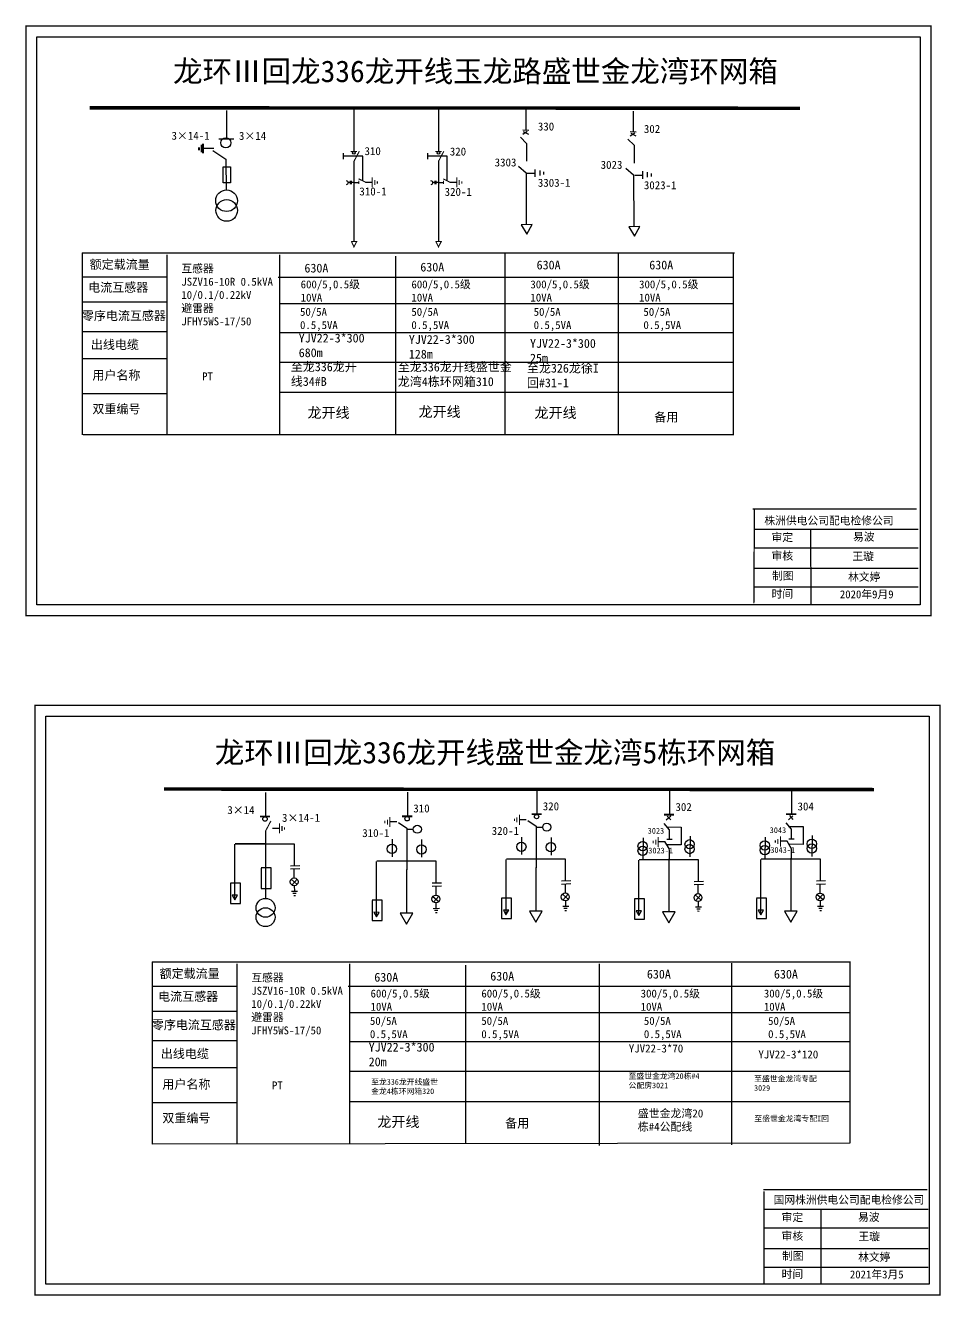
# Model space of a CAD drawing. Header units: millimetres. Extents: x 10 to 4794, y -213 to 2738.
# Drawn here: x 1179.2 to 1306.1, y 1543.3 to 1719.4 of the extents above; entities that cross this region are included whole.
import ezdxf

# ---------------------------------------------------------------- set-up
doc = ezdxf.new("R2010")
doc.units = ezdxf.units.MM
doc.linetypes.add('ACAD_ISO02W100', pattern=[15, 12, -3])
doc.layers.add('2', color=7, linetype='Continuous')
doc.styles.add('hztxt_txtstyle_0.00_0_0', font='simkai.ttf')
doc.styles.add('hztxt_txtstyle_2.70_0_0', font='simkai.ttf', dxfattribs={"height": 2.7})
doc.styles.add('字体', font='', dxfattribs={"height": 2.5})
doc.styles.get('字体').set_extended_font_data('SimSun')

# ---------------------------------------------------------------- blocks, each defined once
blk = doc.blocks.new('JD')
for points in [[(-2, 0.2), (-2, -0.2), (2, 0.2), (2, -0.2)], [(1, -1.2), (1, -0.8), (-1, -1.2), (-1, -0.8)], [(-0.5, -1.8), (-0.5, -2.2), (0.5, -1.8), (0.5, -2.2)]]:
    blk.add_trace(points)

msp = doc.modelspace()

# ---------------------------------------------------------------- linework, layer by layer
at = {"color": 0}
for p, q in [((1224.77, 1708.02), (1224.77, 1701.91)), ((1236.49, 1708.02), (1236.49, 1701.91)), ((1224.77, 1700.54), (1224.77, 1689.44)), ((1236.49, 1700.54), (1236.49, 1689.44)), ((1224.77, 1697.6), (1225.47, 1697.6)), ((1226.37, 1697.61), (1227.31, 1697.61)), ((1236.49, 1697.6), (1237.18, 1697.6)), ((1238.09, 1697.61), (1239.03, 1697.61)), ((1198.93, 1684.44), (1187.16, 1684.44)), ((1198.89, 1680.98), (1187.11, 1680.98)), ((1198.89, 1676.89), (1187.11, 1676.89)), ((1198.84, 1673.16), (1187.07, 1673.16)), ((1198.89, 1668.31), (1187.11, 1668.31))]:
    msp.add_line(p, q, dxfattribs=at)
at = {"color": 7}
for p, q in [((1248.61, 1707.74), (1248.61, 1704.79)), ((1207.11, 1707.54), (1207.11, 1703.64)), ((1263.51, 1707.49), (1263.51, 1704.54)), ((1248.19, 1704.89), (1249.03, 1704.85)), ((1248.82, 1704.67), (1248.19, 1704.25)), ((1248.26, 1704.67), (1248.96, 1704.29)), ((1263.73, 1704.42), (1263.09, 1704)), ((1263.1, 1704.64), (1263.93, 1704.6)), ((1263.16, 1704.42), (1263.87, 1704.03)), ((1206.05, 1703.64), (1208.14, 1703.64)), ((1247.87, 1703.85), (1248.71, 1703)), ((1248.71, 1703), (1248.71, 1703)), ((1248.71, 1703), (1248.71, 1700.54)), ((1262.77, 1703.59), (1263.62, 1702.75)), ((1263.62, 1702.75), (1263.62, 1702.75)), ((1263.62, 1702.75), (1263.62, 1700.28)), ((1205.34, 1702.3), (1203.83, 1702.3)), ((1205.22, 1702.02), (1207.01, 1700.83)), ((1207.01, 1700.83), (1207.01, 1700.74)), ((1207.01, 1700.74), (1207.05, 1696.53)), ((1247.58, 1699.84), (1248.64, 1698.92)), ((1262.49, 1699.58), (1263.55, 1698.66)), ((1248.64, 1698.92), (1248.66, 1691.73)), ((1248.8, 1698.86), (1249.89, 1698.87)), ((1263.55, 1698.66), (1263.57, 1691.47)), ((1263.71, 1698.61), (1264.8, 1698.61)), ((1212.49, 1613.03), (1212.49, 1609.74)), ((1232.2, 1613.06), (1232.2, 1609.78)), ((1250.15, 1613.36), (1250.15, 1610.07)), ((1268.52, 1613.29), (1268.52, 1610)), ((1285.45, 1613.37), (1285.45, 1610.08)), ((1248.67, 1609.26), (1247.73, 1609.26)), ((1248.89, 1609.17), (1250.04, 1608.38)), ((1268.71, 1609.74), (1268.09, 1609.18)), ((1268.23, 1609.77), (1268.71, 1609.23)), ((1285.64, 1609.82), (1285.02, 1609.26)), ((1285.16, 1609.85), (1285.64, 1609.31)), ((1212.51, 1607.71), (1212.51, 1598.38)), ((1213.49, 1608.08), (1214.43, 1608.08)), ((1230.73, 1608.97), (1229.79, 1608.97)), ((1230.94, 1608.87), (1232.1, 1608.08)), ((1232.1, 1608.08), (1232.1, 1602.32)), ((1232.1, 1607.94), (1232.96, 1607.94)), ((1250.04, 1608.38), (1250.04, 1602.61)), ((1250.04, 1608.23), (1250.91, 1608.23)), ((1267.74, 1608.74), (1268.47, 1607.85)), ((1268.1, 1608.26), (1270.16, 1608.22)), ((1268.47, 1607.85), (1268.47, 1606.55)), ((1270.16, 1608.22), (1270.16, 1605.76)), ((1284.67, 1608.82), (1285.4, 1607.93)), ((1285.03, 1608.33), (1287.08, 1608.3)), ((1285.4, 1607.93), (1285.4, 1606.63)), ((1287.08, 1608.3), (1287.08, 1605.84)), ((1208.22, 1605.85), (1208.22, 1601.28)), ((1212.44, 1605.93), (1208.31, 1605.93)), ((1208.31, 1605.93), (1216.48, 1605.93)), ((1216.48, 1605.93), (1216.48, 1602.86)), ((1230.06, 1606.57), (1230.06, 1604.13)), ((1234.16, 1606.5), (1234.16, 1604.06)), ((1248.01, 1606.86), (1248.01, 1604.42)), ((1252.11, 1606.79), (1252.11, 1604.35)), ((1264.87, 1606.75), (1264.84, 1603.86)), ((1267.93, 1606.19), (1266.99, 1606.19)), ((1267.86, 1606.24), (1268.47, 1605.2)), ((1268.16, 1606.55), (1268.9, 1606.55)), ((1270.16, 1605.76), (1268.21, 1605.78)), ((1271.39, 1606.99), (1271.36, 1604.1)), ((1281.8, 1606.83), (1281.77, 1603.94)), ((1284.86, 1606.27), (1283.92, 1606.27)), ((1284.79, 1606.32), (1285.4, 1605.28)), ((1285.09, 1606.63), (1285.83, 1606.63)), ((1287.08, 1605.84), (1285.14, 1605.86)), ((1288.32, 1607.07), (1288.29, 1604.18)), ((1268.44, 1603.86), (1268.43, 1596.57)), ((1268.47, 1605.14), (1268.47, 1603.76)), ((1285.37, 1603.94), (1285.36, 1596.65)), ((1285.4, 1605.22), (1285.4, 1603.84)), ((1215.96, 1602.87), (1217.25, 1602.91)), ((1215.96, 1602.44), (1217.25, 1602.48)), ((1216.46, 1602.45), (1216.46, 1601.19)), ((1227.87, 1603.47), (1227.87, 1598.91)), ((1227.96, 1603.56), (1236.13, 1603.56)), ((1232.07, 1602.35), (1232.07, 1596.37)), ((1236.13, 1603.56), (1236.13, 1600.49)), ((1245.82, 1603.76), (1245.82, 1599.2)), ((1245.91, 1603.85), (1254.08, 1603.85)), ((1250.02, 1602.64), (1250.02, 1596.66)), ((1254.08, 1603.85), (1254.08, 1600.78)), ((1264.23, 1603.67), (1264.23, 1599.11)), ((1264.32, 1603.76), (1272.49, 1603.76)), ((1272.49, 1603.76), (1272.49, 1600.69)), ((1281.16, 1603.75), (1281.16, 1599.19)), ((1281.25, 1603.84), (1289.41, 1603.84)), ((1289.41, 1603.84), (1289.41, 1600.77)), ((1208.22, 1601.28), (1208.22, 1598.21)), ((1216.08, 1601.01), (1216.91, 1600.29)), ((1216.89, 1601.03), (1216.14, 1600.21)), ((1235.61, 1600.49), (1236.9, 1600.53)), ((1253.56, 1600.78), (1254.85, 1600.83)), ((1253.56, 1600.35), (1254.85, 1600.4)), ((1254.05, 1600.37), (1254.05, 1599.11)), ((1271.97, 1600.69), (1273.26, 1600.74)), ((1288.9, 1600.77), (1290.19, 1600.82)), ((1288.9, 1600.34), (1290.19, 1600.39)), ((1289.39, 1600.39), (1289.39, 1599.13)), ((1216.12, 1599.35), (1216.97, 1599.37)), ((1216.31, 1599.1), (1216.76, 1599.1)), ((1216.43, 1598.78), (1216.66, 1598.77)), ((1216.49, 1600.09), (1216.51, 1599.34)), ((1227.87, 1598.91), (1227.87, 1595.83)), ((1235.61, 1600.06), (1236.9, 1600.1)), ((1235.73, 1598.63), (1236.56, 1597.91)), ((1236.54, 1598.65), (1235.79, 1597.84)), ((1236.11, 1600.07), (1236.11, 1598.82)), ((1245.82, 1599.2), (1245.82, 1596.13)), ((1253.68, 1598.92), (1254.51, 1598.21)), ((1254.49, 1598.95), (1253.74, 1598.13)), ((1264.23, 1599.11), (1264.23, 1596.04)), ((1271.97, 1600.26), (1273.26, 1600.31)), ((1272.09, 1598.83), (1272.92, 1598.12)), ((1272.9, 1598.86), (1272.15, 1598.04)), ((1272.47, 1600.31), (1272.47, 1599.06)), ((1281.16, 1599.19), (1281.16, 1596.12)), ((1289.02, 1598.91), (1289.85, 1598.2)), ((1289.83, 1598.93), (1289.08, 1598.12)), ((1235.77, 1596.97), (1236.62, 1596.99)), ((1236.14, 1597.71), (1236.15, 1596.96)), ((1253.72, 1597.27), (1254.57, 1597.28)), ((1253.9, 1597.01), (1254.36, 1597.01)), ((1254.09, 1598.01), (1254.1, 1597.25)), ((1272.13, 1597.18), (1272.98, 1597.19)), ((1272.31, 1596.92), (1272.77, 1596.92)), ((1272.5, 1597.92), (1272.51, 1597.16)), ((1289.06, 1597.26), (1289.91, 1597.27)), ((1289.24, 1597), (1289.7, 1597)), ((1289.43, 1598), (1289.44, 1597.24)), ((1235.96, 1596.72), (1236.41, 1596.72)), ((1236.08, 1596.41), (1236.31, 1596.39)), ((1254.03, 1596.7), (1254.26, 1596.69)), ((1272.44, 1596.61), (1272.67, 1596.6)), ((1289.37, 1596.69), (1289.6, 1596.68)), ((1208.63, 1586.16), (1196.86, 1586.16)), ((1208.59, 1582.69), (1196.81, 1582.69)), ((1208.59, 1578.61), (1196.81, 1578.61)), ((1208.54, 1574.88), (1196.77, 1574.88)), ((1208.58, 1570.03), (1196.81, 1570.03))]:
    msp.add_line(p, q, dxfattribs=at)
at = {"color": 7, "lineweight": 40}
for p, q in [((1203.62, 1702.81), (1203.62, 1701.79)), ((1203.83, 1702.95), (1203.83, 1701.64)), ((1203.32, 1702.08), (1203.32, 1702.44))]:
    msp.add_line(p, q, dxfattribs=at)
at = {"color": 7, "lineweight": 30}
for p, q in [((1249.88, 1699.39), (1249.88, 1698.37)), ((1250.55, 1699.26), (1250.55, 1698.57)), ((1251.07, 1699.08), (1251.07, 1698.67)), ((1264.79, 1699.14), (1264.79, 1698.11)), ((1265.46, 1699.01), (1265.46, 1698.31)), ((1265.97, 1698.83), (1265.97, 1698.42))]:
    msp.add_line(p, q, dxfattribs=at)
at = {"color": 0, "linetype": 'Continuous'}
for p, q in [((1187.09, 1687.83), (1277.53, 1687.83)), ((1187.14, 1662.59), (1187.14, 1687.83)), ((1277.35, 1662.59), (1187.22, 1662.59)), ((1280.25, 1649.54), (1303, 1649.54)), ((1288.09, 1649.46), (1288.14, 1639.2)), ((1280.25, 1646.95), (1303, 1646.95)), ((1280.25, 1644.12), (1303, 1644.12)), ((1280.25, 1641.53), (1303, 1641.53)), ((1281.64, 1555.27), (1304.39, 1555.27)), ((1289.54, 1555.21), (1289.54, 1544.93)), ((1281.64, 1552.68), (1304.39, 1552.68)), ((1281.64, 1549.85), (1304.39, 1549.85)), ((1281.64, 1547.26), (1304.39, 1547.26))]:
    msp.add_line(p, q, dxfattribs=at)
at = {"color": 7, "linetype": 'Continuous'}
for p, q in [((1198.83, 1687.56), (1198.83, 1662.6)), ((1214.46, 1687.56), (1214.46, 1662.6)), ((1230.56, 1687.39), (1230.56, 1662.61)), ((1245.68, 1687.78), (1245.68, 1662.6)), ((1261.41, 1687.78), (1261.41, 1662.6)), ((1277.35, 1687.76), (1277.35, 1662.58)), ((1214.27, 1684.46), (1277.35, 1684.46)), ((1214.46, 1680.83), (1277.35, 1680.83)), ((1214.46, 1676.78), (1277.35, 1676.78)), ((1214.46, 1672.68), (1277.35, 1672.68)), ((1214.46, 1668.51), (1277.35, 1668.51)), ((1196.79, 1589.54), (1293.56, 1589.54)), ((1196.83, 1564.31), (1196.83, 1589.54)), ((1208.52, 1589.27), (1208.52, 1564.31)), ((1224.15, 1589.27), (1224.15, 1564.31)), ((1240.26, 1589.11), (1240.26, 1564.33)), ((1258.76, 1589.3), (1258.76, 1564.12)), ((1277.13, 1589.4), (1277.13, 1564.22)), ((1293.56, 1589.61), (1293.56, 1564.42)), ((1223.96, 1586.17), (1293.56, 1586.17)), ((1224.15, 1582.55), (1293.56, 1582.55)), ((1224.15, 1578.5), (1293.56, 1578.5)), ((1224.15, 1574.4), (1293.56, 1574.4)), ((1224.15, 1570.22), (1293.56, 1570.22)), ((1293.56, 1564.42), (1196.91, 1564.31))]:
    msp.add_line(p, q, dxfattribs=at)
at = {"color": 0, "linetype": 'Continuous', "const_width": 0.182}
for points in [[(1179.31, 1719.27), (1304.79, 1719.27), (1304.79, 1637.56), (1179.31, 1637.56)], [(1180.56, 1625.1), (1306.04, 1625.1), (1306.04, 1543.39), (1180.56, 1543.39)]]:
    msp.add_lwpolyline(points, close=True, dxfattribs=at)
at = {"color": 0, "linetype": 'Continuous'}
for points in [[(1180.78, 1717.79), (1303.31, 1717.79), (1303.31, 1639.04), (1180.78, 1639.04)], [(1182.03, 1623.62), (1304.56, 1623.62), (1304.56, 1544.87), (1182.03, 1544.87)]]:
    msp.add_lwpolyline(points, close=True, dxfattribs=at)
at = {"color": 0, "const_width": 0.48, "elevation": -0.05}
msp.add_lwpolyline([(1188.15, 1707.94), (1286.61, 1707.87)], dxfattribs=at)
at = {"color": 0}
for points in [[(1223.26, 1701.66), (1223.26, 1700.83)], [(1234.98, 1701.66), (1234.98, 1700.83)], [(1224.27, 1697.6), (1223.96, 1697.6)], [(1224.27, 1697.81), (1224.27, 1697.36)], [(1224.41, 1697.81), (1224.41, 1697.36)], [(1224.77, 1697.6), (1224.41, 1697.6)], [(1235.99, 1697.6), (1235.67, 1697.6)], [(1235.99, 1697.81), (1235.99, 1697.36)], [(1236.13, 1697.81), (1236.13, 1697.36)], [(1236.49, 1697.6), (1236.13, 1697.6)]]:
    msp.add_lwpolyline(points, dxfattribs=at)
at = {"color": 0, "linetype": 'ACAD_ISO02W100'}
for points in [[(1226, 1697.83), (1226, 1701.24), (1223.26, 1701.24)], [(1237.72, 1697.83), (1237.72, 1701.24), (1234.98, 1701.24)]]:
    msp.add_lwpolyline(points, dxfattribs=at)
at = {"color": 0, "const_width": 0.15}
for points in [[(1224.33, 1701.89), (1225.22, 1701.89)], [(1224.77, 1700.5), (1225.52, 1701.92)], [(1236.05, 1701.89), (1236.93, 1701.89)], [(1236.49, 1700.5), (1237.24, 1701.92)], [(1225.43, 1698.09), (1226.43, 1697.6)], [(1225.47, 1697.83), (1225.47, 1697.37)], [(1237.15, 1698.09), (1238.14, 1697.6)], [(1237.18, 1697.83), (1237.18, 1697.37)], [(1224.41, 1689.42), (1225.17, 1689.42), (1224.78, 1688.65), (1224.42, 1689.43)], [(1236.12, 1689.42), (1236.89, 1689.42), (1236.5, 1688.65), (1236.13, 1689.43)]]:
    msp.add_lwpolyline(points, dxfattribs=at)
at = {"color": 7}
for points in [[(1206.64, 1699.76), (1207.65, 1699.76), (1207.65, 1697.53), (1206.64, 1697.53)], [(1247.97, 1691.71), (1248.76, 1690.41), (1249.5, 1691.75)], [(1262.88, 1691.46), (1263.67, 1690.15), (1264.4, 1691.49)], [(1208.26, 1598.17), (1208.64, 1598.8), (1207.9, 1598.81)], [(1227.91, 1595.79), (1228.29, 1596.42), (1227.55, 1596.43)], [(1232.07, 1594.77), (1232.95, 1596.29), (1231.19, 1596.29)], [(1245.86, 1596.08), (1246.24, 1596.72), (1245.5, 1596.73)], [(1250.02, 1595.06), (1250.9, 1596.58), (1249.14, 1596.58)], [(1264.27, 1595.99), (1264.65, 1596.63), (1263.91, 1596.64)], [(1268.43, 1594.97), (1269.31, 1596.49), (1267.55, 1596.49)], [(1281.2, 1596.07), (1281.58, 1596.71), (1280.84, 1596.72)], [(1285.36, 1595.05), (1286.24, 1596.57), (1284.48, 1596.57)]]:
    msp.add_lwpolyline(points, close=True, dxfattribs=at)
at = {"color": 0}
for points in [[(1223.69, 1697.86, -0.877934), (1223.7, 1697.25)], [(1235.41, 1697.86, -0.877934), (1235.42, 1697.25)]]:
    msp.add_lwpolyline(points, format="xyb", dxfattribs=at)
at = {"color": 0, "linetype": 'Continuous', "const_width": 0.182}
for points in [[(1280.07, 1652.34), (1302.82, 1652.34)], [(1280.31, 1652.26), (1280.23, 1639.25)], [(1281.56, 1557.98), (1304.31, 1557.98)], [(1281.64, 1557.77), (1281.63, 1544.97)]]:
    msp.add_lwpolyline(points, dxfattribs=at)
at = {"color": 7, "const_width": 0.48, "elevation": -0.05}
msp.add_lwpolyline([(1198.43, 1613.51), (1296.89, 1613.44)], dxfattribs=at)
at = {"color": 7}
for points, const_width in [([(1211.74, 1609.7), (1213.14, 1609.7)], 0.238), ([(1212.51, 1607.67), (1213.26, 1609.09)], 0.15), ([(1231.45, 1609.73), (1232.85, 1609.73)], 0.238), ([(1249.4, 1610.02), (1250.8, 1610.02)], 0.238), ([(1267.77, 1609.96), (1269.17, 1609.96)], 0.238), ([(1284.7, 1610.04), (1286.1, 1610.04)], 0.238)]:
    msp.add_lwpolyline(points, dxfattribs=dict(at, const_width=const_width))
for points in [[(1211.91, 1602.54), (1211.91, 1599.75), (1213.3, 1599.75), (1213.3, 1602.58), (1211.91, 1602.58)], [(1207.66, 1600.45), (1207.66, 1597.65), (1209.04, 1597.65), (1209.04, 1600.48), (1207.66, 1600.48)], [(1227.31, 1598.07), (1227.31, 1595.27), (1228.69, 1595.27), (1228.69, 1598.11), (1227.31, 1598.11)], [(1245.25, 1598.37), (1245.25, 1595.57), (1246.64, 1595.57), (1246.64, 1598.4), (1245.25, 1598.4)], [(1263.67, 1598.28), (1263.67, 1595.48), (1265.05, 1595.48), (1265.05, 1598.31), (1263.67, 1598.31)], [(1280.59, 1598.36), (1280.59, 1595.56), (1281.98, 1595.56), (1281.98, 1598.39), (1280.59, 1598.39)]]:
    msp.add_lwpolyline(points, dxfattribs=at)
for centre, radius in [((1207.01, 1703.08), 0.699), ((1207.11, 1695.06), 1.5), ((1207.13, 1693.71), 1.5), ((1212.44, 1609.36), 0.305), ((1232.15, 1609.39), 0.305), ((1250.1, 1609.69), 0.305), ((1233.57, 1607.94), 0.559), ((1251.52, 1608.23), 0.559), ((1230.04, 1605.22), 0.647), ((1234.14, 1605.15), 0.647), ((1247.99, 1605.52), 0.647), ((1252.09, 1605.45), 0.647), ((1264.81, 1605.61), 0.647), ((1271.33, 1605.85), 0.647), ((1271.33, 1605.2), 0.647), ((1281.74, 1605.69), 0.647), ((1281.74, 1605.04), 0.647), ((1288.26, 1605.93), 0.647), ((1288.26, 1605.28), 0.647), ((1264.81, 1604.96), 0.647), ((1216.49, 1600.65), 0.545), ((1236.14, 1598.27), 0.545), ((1254.08, 1598.56), 0.545), ((1272.49, 1598.47), 0.545), ((1289.42, 1598.55), 0.545)]:
    msp.add_circle(centre, radius, dxfattribs=at)
at = {"color": 0}
for centre in [(1224.77, 1701.68), (1236.49, 1701.68)]:
    msp.add_circle(centre, 0.192, dxfattribs=at)
at = {"layer": '2', "color": 7}
for centre in [(1212.52, 1597.05), (1212.52, 1595.75)]:
    msp.add_circle(centre, 1.31, dxfattribs=at)

# ---------------------------------------------------------------- block references
at = {"color": 0, "xscale": 0.3494655254594363, "yscale": 0.3494655254594363, "zscale": 0.3494655254595134, "rotation": 90}
for p in [(1227.32, 1697.59), (1239.04, 1697.59)]:
    msp.add_blockref('JD', p, dxfattribs=at)
at = {"color": 7, "yscale": 0.3494655254594363, "zscale": 0.3494655254595134}
for p, xscale, rotation in [((1229.77, 1608.94), -0.3494655254594363, 270), ((1247.72, 1609.24), -0.3494655254594363, 270), ((1214.45, 1608.05), 0.3494655254594363, 90), ((1266.98, 1606.16), -0.3494655254594363, 270), ((1283.91, 1606.24), -0.3494655254594363, 270)]:
    msp.add_blockref('JD', p, dxfattribs=dict(at, xscale=xscale, rotation=rotation))

# ---------------------------------------------------------------- texts
at = {"color": 0, "linetype": 'Continuous'}
for s, height, style, p in [('龙环Ⅲ回龙336龙开线玉龙路盛世金龙湾环网箱', 3, '字体', (1199.69, 1711.5, -0.05)), ('310', 1.109, 'hztxt_txtstyle_2.70_0_0', (1226.24, 1701.38)), ('320', 1.109, 'hztxt_txtstyle_2.70_0_0', (1238.07, 1701.32)), ('310-1', 1.109, 'hztxt_txtstyle_2.70_0_0', (1225.53, 1695.79)), ('320-1', 1.109, 'hztxt_txtstyle_2.70_0_0', (1237.35, 1695.73)), ('龙环Ⅲ回龙336龙开线盛世金龙湾5栋环网箱', 3, '字体', (1205.48, 1617.08, -0.05))]:
    msp.add_text(s, height=height, dxfattribs=dict(at, style=style)).set_placement(p)
at = {"color": 7, "linetype": 'Continuous', "style": 'hztxt_txtstyle_2.70_0_0'}
for s, p in [('3×14-1', (1199.48, 1703.51)), ('3×14', (1208.83, 1703.49)), ('330', (1250.28, 1704.79)), ('302', (1264.98, 1704.45)), ('3303', (1244.29, 1699.81)), ('3023', (1258.99, 1699.48)), ('3303-1', (1250.28, 1696.99)), ('3023-1', (1264.98, 1696.65)), ('3×14', (1207.22, 1610.05)), ('310', (1233.01, 1610.27)), ('320', (1250.96, 1610.57)), ('302', (1269.36, 1610.47)), ('304', (1286.29, 1610.55)), ('3×14-1', (1214.8, 1608.97)), ('310-1', (1225.93, 1606.86)), ('320-1', (1243.88, 1607.16))]:
    msp.add_text(s, height=1.109, dxfattribs=at).set_placement(p)
at = {"color": 0, "linetype": 'Continuous', "attachment_point": 1}
for s, insert, char_height, width, style in [('{\\fSimSun|b0|i0|c134|p2;额定载流量}', (1188.13, 1686.83), 1.2204, 19.6738, 'hztxt_txtstyle_2.70_0_0'), ('{\\fSimSun|b0|i0|c134|p2;电流互感器}', (1187.92, 1683.65), 1.2204, 19.6738, 'hztxt_txtstyle_2.70_0_0'), ('{\\fSimSun|b0|i0|c134|p2;零序电流互感器}', (1187.05, 1679.72), 1.2204, 19.6738, 'hztxt_txtstyle_2.70_0_0'), ('{\\fSimSun|b0|i0|c134|p2;出线电缆}', (1188.3, 1675.71), 1.2204, 19.6738, 'hztxt_txtstyle_2.70_0_0'), ('株洲供电公司配电检修公司', (1281.69, 1651.27), 1.0944, 29.9201, '字体'), ('\\f\uffbfﾬￌﾣﾤ_GB2312|b0|i0|c134|p49;制图', (1282.75, 1643.62), 1.0944, 8.5588, '字体'), ('林文婷', (1293.3, 1643.46), 1.094, 8.5588, '字体'), ('\\f\uffbfﾬￌﾣﾤ_GB2312|b0|i0|c134|p49;时间', (1282.69, 1641.11), 1.0944, 8.5588, '字体'), ('2020年9月9', (1292.16, 1641.05), 1.094, 16.0081, '字体'), ('国网株洲供电公司配电检修公司', (1282.97, 1557.13), 1.0944, 29.9201, '字体'), ('\\f\uffbfﾬￌﾣﾤ_GB2312|b0|i0|c134|p49;审定', (1284.08, 1554.7), 1.0944, 8.5588, '字体'), ('易波', (1294.68, 1554.73), 1.094, 8.5588, '字体'), ('\\f\uffbfﾬￌﾣﾤ_GB2312|b0|i0|c134|p49;审核', (1284.08, 1552.12), 1.0944, 8.5588, '字体'), ('王璇', (1294.74, 1552.05), 1.094, 8.5588, '字体'), ('\\f\uffbfﾬￌﾣﾤ_GB2312|b0|i0|c134|p49;制图', (1284.14, 1549.34), 1.0944, 8.5588, '字体'), ('林文婷', (1294.7, 1549.19), 1.094, 8.5588, '字体'), ('\\f\uffbfﾬￌﾣﾤ_GB2312|b0|i0|c134|p49;时间', (1284.08, 1546.83), 1.0944, 8.5588, '字体'), ('2021年3月5', (1293.55, 1546.78), 1.094, 16.0081, '字体')]:
    msp.add_mtext(s, dxfattribs=dict(at, insert=insert, char_height=char_height, width=width, style=style))
at = {"color": 7, "linetype": 'Continuous', "attachment_point": 1}
for s, insert, char_height, width, style in [('{\\fSimSun|b0|i0|c134|p2;630A}', (1250.11, 1686.76), 1.2204, 19.6738, 'hztxt_txtstyle_2.70_0_0'), ('{\\fSimSun|b0|i0|c134|p2;630A}', (1265.73, 1686.76), 1.2204, 19.6738, 'hztxt_txtstyle_2.70_0_0'), ('\\A1;{\\fSimSun|b0|i0|c134|p2;互感器\\PJSZV16-10R 0.5kVA\\P10/0.1/0.22kV\\P避雷器\\PJFHY5WS-17/50}', (1200.84, 1686.21), 1.0983, 20.2524, 'hztxt_txtstyle_2.70_0_0'), ('{\\fSimSun|b0|i0|c134|p2;630A}', (1217.91, 1686.33), 1.2204, 19.6738, 'hztxt_txtstyle_2.70_0_0'), ('{\\fSimSun|b0|i0|c134|p2;630A}', (1233.98, 1686.47), 1.2204, 19.6738, 'hztxt_txtstyle_2.70_0_0'), ('\\A1;{\\fSimSun|b0|i0|c134|p2;600/5,0.5级\\P10VA}', (1217.39, 1684.01), 1.0983, 20.2524, 'hztxt_txtstyle_2.70_0_0'), ('\\A1;{\\fSimSun|b0|i0|c134|p2;600/5,0.5级\\P10VA}', (1232.75, 1684.01), 1.0983, 20.2524, 'hztxt_txtstyle_2.70_0_0'), ('\\A1;{\\fSimSun|b0|i0|c134|p2;300/5,0.5级\\P10VA}', (1249.25, 1684.01), 1.0983, 20.2524, 'hztxt_txtstyle_2.70_0_0'), ('\\A1;{\\fSimSun|b0|i0|c134|p2;300/5,0.5级\\P10VA}', (1264.32, 1684.01), 1.0983, 20.2524, 'hztxt_txtstyle_2.70_0_0'), ('{\\fSimSun|b0|i0|c134|p2;50/5A\\P0.5,5VA}', (1217.3, 1680.2), 1.0983, 19.6738, 'hztxt_txtstyle_2.70_0_0'), ('{\\fSimSun|b0|i0|c134|p2;50/5A\\P0.5,5VA}', (1232.74, 1680.2), 1.0983, 19.6738, 'hztxt_txtstyle_2.70_0_0'), ('{\\fSimSun|b0|i0|c134|p2;50/5A\\P0.5,5VA}', (1249.7, 1680.2), 1.0983, 19.6738, 'hztxt_txtstyle_2.70_0_0'), ('{\\fSimSun|b0|i0|c134|p2;50/5A\\P0.5,5VA}', (1264.92, 1680.2), 1.0983, 19.6738, 'hztxt_txtstyle_2.70_0_0'), ('YJV22-3*300\\P680m', (1217.12, 1676.63), 1.2204, 19.6738, 'hztxt_txtstyle_2.70_0_0'), ('YJV22-3*300\\P128m', (1232.39, 1676.44), 1.2204, 19.6738, 'hztxt_txtstyle_2.70_0_0'), ('YJV22-3*300\\P25m', (1249.19, 1675.89), 1.2204, 19.6738, 'hztxt_txtstyle_2.70_0_0'), ('{\\fSimSun|b0|i0|c134|p2;至龙336龙开线34#B}', (1216.02, 1672.65), 1.2204, 10.5639, 'hztxt_txtstyle_2.70_0_0'), ('{\\fSimSun|b0|i0|c134|p2;至龙336龙开线盛世金龙湾4栋环网箱310}', (1230.86, 1672.62), 1.2204, 16.6608, 'hztxt_txtstyle_2.70_0_0'), ('{\\fSimSun|b0|i0|c134|p2;至龙326龙徐I回#31-1}', (1248.76, 1672.46), 1.2204, 10.5639, 'hztxt_txtstyle_2.70_0_0'), ('{\\fSimSun|b0|i0|c134|p2;用户名称}', (1188.51, 1671.48), 1.2204, 19.6738, 'hztxt_txtstyle_2.70_0_0'), ('{\\fSimSun|b0|i0|c134|p2;PT}', (1203.72, 1671.26), 1.1026, 8.5785, 'hztxt_txtstyle_0.00_0_0'), ('{\\fSimSun|b0|i0|c134|p2;双重编号}', (1188.51, 1666.8), 1.2204, 19.6738, 'hztxt_txtstyle_2.70_0_0'), ('{\\fSimSun|b0|i0|c134|p2;备用}', (1266.43, 1665.67), 1.2204, 19.6738, 'hztxt_txtstyle_2.70_0_0'), ('\\f\uffbfﾬￌﾣﾤ_GB2312|b0|i0|c134|p49;审定', (1282.69, 1648.97), 1.0944, 8.5588, '字体'), ('易波', (1293.99, 1649.03), 1.094, 8.5588, '字体'), ('\\f\uffbfﾬￌﾣﾤ_GB2312|b0|i0|c134|p49;审核', (1282.69, 1646.4), 1.0944, 8.5588, '字体'), ('王璇', (1293.89, 1646.32), 1.094, 8.5588, '字体'), ('{\\fSimSun|b0|i0|c134|p2;额定载流量}', (1197.83, 1588.54), 1.2204, 19.6738, 'hztxt_txtstyle_2.70_0_0'), ('\\A1;{\\fSimSun|b0|i0|c134|p2;互感器\\PJSZV16-10R 0.5kVA\\P10/0.1/0.22kV\\P避雷器\\PJFHY5WS-17/50}', (1210.54, 1587.93), 1.0983, 20.2524, 'hztxt_txtstyle_2.70_0_0'), ('{\\fSimSun|b0|i0|c134|p2;630A}', (1227.6, 1588.04), 1.2204, 19.6738, 'hztxt_txtstyle_2.70_0_0'), ('{\\fSimSun|b0|i0|c134|p2;630A}', (1243.68, 1588.19), 1.2204, 19.6738, 'hztxt_txtstyle_2.70_0_0'), ('{\\fSimSun|b0|i0|c134|p2;630A}', (1265.4, 1588.47), 1.2204, 19.6738, 'hztxt_txtstyle_2.70_0_0'), ('{\\fSimSun|b0|i0|c134|p2;630A}', (1283.02, 1588.47), 1.2204, 19.6738, 'hztxt_txtstyle_2.70_0_0'), ('{\\fSimSun|b0|i0|c134|p2;电流互感器}', (1197.62, 1585.37), 1.2204, 19.6738, 'hztxt_txtstyle_2.70_0_0'), ('\\A1;{\\fSimSun|b0|i0|c134|p2;600/5,0.5级\\P10VA}', (1227.08, 1585.72), 1.0983, 20.2524, 'hztxt_txtstyle_2.70_0_0'), ('\\A1;{\\fSimSun|b0|i0|c134|p2;600/5,0.5级\\P10VA}', (1242.45, 1585.72), 1.0983, 20.2524, 'hztxt_txtstyle_2.70_0_0'), ('\\A1;{\\fSimSun|b0|i0|c134|p2;300/5,0.5级\\P10VA}', (1264.54, 1585.72), 1.0983, 20.2524, 'hztxt_txtstyle_2.70_0_0'), ('\\A1;{\\fSimSun|b0|i0|c134|p2;300/5,0.5级\\P10VA}', (1281.62, 1585.72), 1.0983, 20.2524, 'hztxt_txtstyle_2.70_0_0'), ('{\\fSimSun|b0|i0|c134|p2;零序电流互感器}', (1196.75, 1581.43), 1.2204, 19.6738, 'hztxt_txtstyle_2.70_0_0'), ('{\\fSimSun|b0|i0|c134|p2;50/5A\\P0.5,5VA}', (1226.99, 1581.92), 1.0983, 19.6738, 'hztxt_txtstyle_2.70_0_0'), ('{\\fSimSun|b0|i0|c134|p2;50/5A\\P0.5,5VA}', (1242.44, 1581.92), 1.0983, 19.6738, 'hztxt_txtstyle_2.70_0_0'), ('{\\fSimSun|b0|i0|c134|p2;50/5A\\P0.5,5VA}', (1264.98, 1581.92), 1.0983, 19.6738, 'hztxt_txtstyle_2.70_0_0'), ('{\\fSimSun|b0|i0|c134|p2;50/5A\\P0.5,5VA}', (1282.21, 1581.92), 1.0983, 19.6738, 'hztxt_txtstyle_2.70_0_0'), ('{\\fSimSun|b0|i0|c134|p2;出线电缆}', (1198, 1577.43), 1.2204, 19.6738, 'hztxt_txtstyle_2.70_0_0'), ('YJV22-3*300\\P20m', (1226.82, 1578.35), 1.2204, 19.6738, 'hztxt_txtstyle_2.70_0_0'), ('{\\fSimSun|b0|i0|c134|p2;YJV22-3*70}', (1262.89, 1578.11), 1.1094, 17.8852, 'hztxt_txtstyle_2.70_0_0'), ('{\\fSimSun|b0|i0|c134|p2;YJV22-3*120}', (1280.86, 1577.28), 1.1094, 17.8852, 'hztxt_txtstyle_2.70_0_0'), ('{\\fSimSun|b0|i0|c134|p2;至盛世金龙湾20栋#4公配房3021}', (1262.86, 1574.12), 0.7766, 10.2342, 'hztxt_txtstyle_2.70_0_0'), ('{\\fSimSun|b0|i0|c134|p2;用户名称}', (1198.21, 1573.2), 1.2204, 19.6738, 'hztxt_txtstyle_2.70_0_0'), ('{\\fSimSun|b0|i0|c134|p2;PT}', (1213.41, 1572.98), 1.1026, 8.5785, 'hztxt_txtstyle_0.00_0_0'), ('{\\fSimSun|b0|i0|c134|p2;至龙336龙开线盛世金龙4栋环网箱320}', (1227.16, 1573.31), 0.7766, 9.8017, 'hztxt_txtstyle_2.70_0_0'), ('{\\fSimSun|b0|i0|c134|p2;至盛世金龙湾专配3029}', (1280.27, 1573.76), 0.7766, 10.2342, 'hztxt_txtstyle_2.70_0_0'), ('{\\fSimSun|b0|i0|c134|p2;双重编号}', (1198.21, 1568.51), 1.2204, 19.6738, 'hztxt_txtstyle_2.70_0_0'), ('{\\fSimSun|b0|i0|c134|p2;盛世金龙湾20栋#4公配线}', (1264.14, 1569.11), 1.1094, 9.4391, 'hztxt_txtstyle_2.70_0_0'), ('{\\fSimSun|b0|i0|c134|p2;备用}', (1245.75, 1567.8), 1.2204, 19.6738, 'hztxt_txtstyle_2.70_0_0'), ('{\\fSimSun|b0|i0|c134|p2;至盛世金龙湾专配I回}', (1280.3, 1568.24), 0.7766, 10.2342, 'hztxt_txtstyle_2.70_0_0')]:
    msp.add_mtext(s, dxfattribs=dict(at, insert=insert, char_height=char_height, width=width, style=style))
at = {"color": 7, "char_height": 1.43, "width": 17.776, "attachment_point": 1}
for insert in [(1218.33, 1666.39), (1233.73, 1666.52), (1249.81, 1666.37), (1228.02, 1568.1)]:
    msp.add_mtext('{\\fSimSun|b0|i0|c134|p2;龙开线}', dxfattribs=dict(at, insert=insert))
at = {"color": 7, "char_height": 0.8, "width": 1.7109, "attachment_point": 1, "style": '字体'}
for s, insert in [('3023', (1265.51, 1608.13)), ('3043', (1282.43, 1608.21)), ('3023-1', (1265.59, 1605.39)), ('3043-1', (1282.52, 1605.47))]:
    msp.add_mtext(s, dxfattribs=dict(at, insert=insert))

doc.saveas('drawing.dxf')
